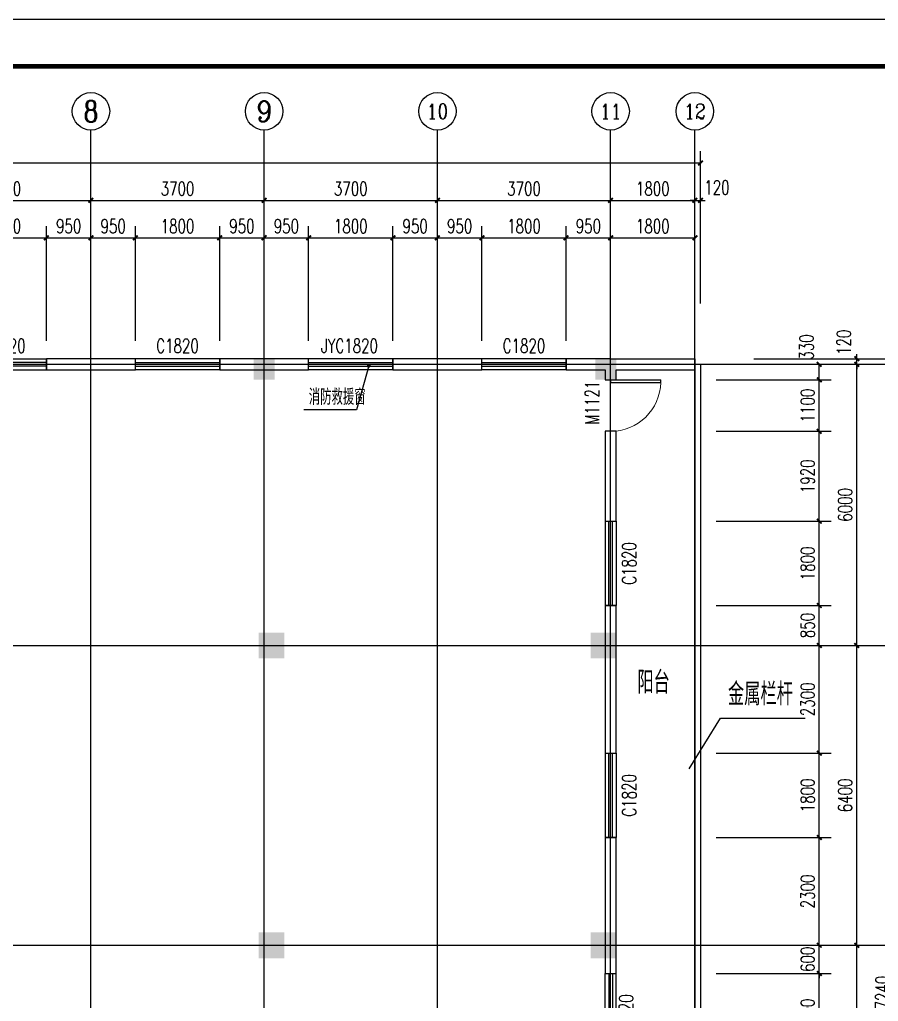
# Model space of a CAD drawing. Extents: x -522490 to 417652, y 450811 to 1108047.
# Drawn here: x 374921 to 393263, y 798292 to 819246 of the extents above; entities that cross this region are included whole.
import ezdxf
from ezdxf.enums import TextEntityAlignment as Align

# ---------------------------------------------------------------- set-up
doc = ezdxf.new("R2010")
doc.units = 0
doc.header["$LTSCALE"] = 1000
doc.header["$MEASUREMENT"] = 0
for name, color, linetype in [('AXIS', 3, 'Continuous'), ('AXIS_TEXT', 7, 'Continuous'), ('COLU_HATCH', 2, 'Continuous'), ('DIM_LEAD', 3, 'Continuous'), ('DOTE', 1, 'Continuous'), ('PUB_TEXT', 7, 'Continuous'), ('PUB_TITLE', 4, 'Continuous'), ('WALL', 9, 'Continuous'), ('WINDOW', 4, 'Continuous'), ('WINDOW_TEXT', 7, 'Continuous')]:
    doc.layers.add(name, color=color, linetype=linetype)
doc.styles.add('_TCH_AXIS', font='COMPLEX', dxfattribs={"bigfont": 'GBCBIG'})
doc.styles.add('_TCH_DIM', font='SIMPLEX', dxfattribs={"bigfont": 'GBCBIG'})
doc.styles.add('_TCH_DIM_T3', font='SIMPLEX', dxfattribs={"width": 0.705882, "bigfont": 'GBCBIG'})
doc.styles.add('_TCH_WINDOW', font='SIMPLEX', dxfattribs={"bigfont": 'GBCBIG'})
doc.styles.add('COMPLEX', font='COMPLEX')
doc.styles.get("Standard").update_dxf_attribs({"font": 'gbenor.shx', "bigfont": 'gbcbig.shx'})
doc.dimstyles.new('_TCH_ARCH&&100', dxfattribs={"dimtxt": 297.5, "dimasz": 100, "dimexe": 250, "dimexo": 300, "dimgap": 100, "dimtad": 1, "dimdec": 0, "dimzin": 0, "dimdsep": 46, "dimtxsty": '_TCH_DIM_T3', "dimblk": 'ARCHTICK', "dimcen": 0.09, "dimclrt": 7, "dimazin": 2, "dimtfac": 1, "dimtdec": 0, "dimtix": 1, "dimtmove": 2, "dimatfit": 3, "dimfxl": 0, "dimtolj": 1, "dimtzin": 0, "dimarcsym": 0})

# ---------------------------------------------------------------- blocks, each defined once
blk = doc.blocks.new('zhu11')
at = {"layer": 'COLU_HATCH'}
for points in [[(258046, 815708), (258046, 816158), (257596, 816158), (257596, 815708)], [(265341, 815708), (265341, 816158), (264891, 816158), (264891, 815708)], [(258251, 809763), (258251, 810313), (257701, 810313), (257701, 809763)], [(265341, 809763), (265341, 810313), (264791, 810313), (264791, 809763)], [(258251, 803363), (258251, 803913), (257701, 803913), (257701, 803363)], [(265341, 803363), (265341, 803913), (264791, 803913), (264791, 803363)]]:
    blk.add_hatch(color=256, dxfattribs=at).paths.add_polyline_path(points)
blk = doc.blocks.new('_ArchTick')
at = {"color": 0, "linetype": 'ByBlock', "const_width": 0.4}
blk.add_lwpolyline([(-0.5, -0.5), (0.5, 0.5)], dxfattribs=at)
blk = doc.blocks.new('*D387')
at = {"layer": 'AXIS', "color": 0, "lineweight": -2}
for p, q in [((389801, 798889), (392251, 798889)), ((392001, 797089), (392001, 798889)), ((389801, 797089), (392251, 797089))]:
    blk.add_line(p, q, dxfattribs=at)
at = {"layer": 'Defpoints', "color": 0}
for p in [(389501, 798889), (392001, 798889), (389501, 797089)]:
    blk.add_point(p, dxfattribs=at)
at = {"layer": 'AXIS', "color": 0, "lineweight": -2, "xscale": 100, "yscale": 100, "zscale": 100}
for p, rotation in [((392001, 798889), 90), ((392001, 797089), 270)]:
    blk.add_blockref('_ArchTick', p, dxfattribs=dict(at, rotation=rotation))
at = {"layer": 'AXIS', "color": 7, "insert": (391752, 797989), "char_height": 297.5, "attachment_point": 5, "rotation": 90, "style": '_TCH_DIM_T3'}
blk.add_mtext('\\A1;1800', dxfattribs=at)
blk = doc.blocks.new('*D388')
at = {"layer": 'AXIS', "color": 0, "lineweight": -2}
for p, q in [((389801, 799489), (392251, 799489)), ((392001, 799489), (392001, 799589)), ((392001, 798889), (392001, 799489)), ((389801, 798889), (392251, 798889)), ((392001, 798889), (392001, 798789))]:
    blk.add_line(p, q, dxfattribs=at)
at = {"layer": 'Defpoints', "color": 0}
for p in [(389501, 799489), (392001, 799489), (389501, 798889)]:
    blk.add_point(p, dxfattribs=at)
at = {"layer": 'AXIS', "color": 0, "lineweight": -2, "xscale": 100, "yscale": 100, "zscale": 100}
for p, rotation in [((392001, 799489), 270), ((392001, 798889), 90)]:
    blk.add_blockref('_ArchTick', p, dxfattribs=dict(at, rotation=rotation))
at = {"layer": 'AXIS', "color": 7, "insert": (391752, 799189), "char_height": 297.5, "attachment_point": 5, "rotation": 90, "style": '_TCH_DIM_T3'}
blk.add_mtext('\\A1;600', dxfattribs=at)
blk = doc.blocks.new('*D389')
at = {"layer": 'AXIS', "color": 0, "lineweight": -2}
for p, q in [((389801, 801789), (392251, 801789)), ((392001, 799489), (392001, 801789)), ((389801, 799489), (392251, 799489))]:
    blk.add_line(p, q, dxfattribs=at)
at = {"layer": 'Defpoints', "color": 0}
for p in [(389501, 801789), (392001, 801789), (389501, 799489)]:
    blk.add_point(p, dxfattribs=at)
at = {"layer": 'AXIS', "color": 0, "lineweight": -2, "xscale": 100, "yscale": 100, "zscale": 100}
for p, rotation in [((392001, 801789), 90), ((392001, 799489), 270)]:
    blk.add_blockref('_ArchTick', p, dxfattribs=dict(at, rotation=rotation))
at = {"layer": 'AXIS', "color": 7, "insert": (391752, 800639), "char_height": 297.5, "attachment_point": 5, "rotation": 90, "style": '_TCH_DIM_T3'}
blk.add_mtext('\\A1;2300', dxfattribs=at)
blk = doc.blocks.new('*D390')
at = {"layer": 'AXIS', "color": 0, "lineweight": -2}
for p, q in [((389801, 803589), (392251, 803589)), ((392001, 801789), (392001, 803589)), ((389801, 801789), (392251, 801789))]:
    blk.add_line(p, q, dxfattribs=at)
at = {"layer": 'Defpoints', "color": 0}
for p in [(389501, 803589), (392001, 803589), (389501, 801789)]:
    blk.add_point(p, dxfattribs=at)
at = {"layer": 'AXIS', "color": 0, "lineweight": -2, "xscale": 100, "yscale": 100, "zscale": 100}
for p, rotation in [((392001, 803589), 90), ((392001, 801789), 270)]:
    blk.add_blockref('_ArchTick', p, dxfattribs=dict(at, rotation=rotation))
at = {"layer": 'AXIS', "color": 7, "insert": (391752, 802689), "char_height": 297.5, "attachment_point": 5, "rotation": 90, "style": '_TCH_DIM_T3'}
blk.add_mtext('\\A1;1800', dxfattribs=at)
blk = doc.blocks.new('*D391')
at = {"layer": 'AXIS', "color": 0, "lineweight": -2}
for p, q in [((389801, 805889), (392251, 805889)), ((392001, 803589), (392001, 805889)), ((389801, 803589), (392251, 803589))]:
    blk.add_line(p, q, dxfattribs=at)
at = {"layer": 'Defpoints', "color": 0}
for p in [(389501, 805889), (392001, 805889), (389501, 803589)]:
    blk.add_point(p, dxfattribs=at)
at = {"layer": 'AXIS', "color": 0, "lineweight": -2, "xscale": 100, "yscale": 100, "zscale": 100}
for p, rotation in [((392001, 805889), 90), ((392001, 803589), 270)]:
    blk.add_blockref('_ArchTick', p, dxfattribs=dict(at, rotation=rotation))
at = {"layer": 'AXIS', "color": 7, "insert": (391752, 804739), "char_height": 297.5, "attachment_point": 5, "rotation": 90, "style": '_TCH_DIM_T3'}
blk.add_mtext('\\A1;2300', dxfattribs=at)
blk = doc.blocks.new('*D392')
at = {"layer": 'AXIS', "color": 0, "lineweight": -2}
for p, q in [((389801, 806739), (392251, 806739)), ((392001, 805889), (392001, 806739)), ((389801, 805889), (392251, 805889))]:
    blk.add_line(p, q, dxfattribs=at)
at = {"layer": 'Defpoints', "color": 0}
for p in [(389501, 806739), (392001, 806739), (389501, 805889)]:
    blk.add_point(p, dxfattribs=at)
at = {"layer": 'AXIS', "color": 0, "lineweight": -2, "xscale": 100, "yscale": 100, "zscale": 100}
for p, rotation in [((392001, 806739), 90), ((392001, 805889), 270)]:
    blk.add_blockref('_ArchTick', p, dxfattribs=dict(at, rotation=rotation))
at = {"layer": 'AXIS', "color": 7, "insert": (391752, 806314), "char_height": 297.5, "attachment_point": 5, "rotation": 90, "style": '_TCH_DIM_T3'}
blk.add_mtext('\\A1;850', dxfattribs=at)
blk = doc.blocks.new('*D393')
at = {"layer": 'AXIS', "color": 0, "lineweight": -2}
for p, q in [((389801, 808539), (392251, 808539)), ((392001, 806739), (392001, 808539)), ((389801, 806739), (392251, 806739))]:
    blk.add_line(p, q, dxfattribs=at)
at = {"layer": 'Defpoints', "color": 0}
for p in [(389501, 808539), (392001, 808539), (389501, 806739)]:
    blk.add_point(p, dxfattribs=at)
at = {"layer": 'AXIS', "color": 0, "lineweight": -2, "xscale": 100, "yscale": 100, "zscale": 100}
for p, rotation in [((392001, 808539), 90), ((392001, 806739), 270)]:
    blk.add_blockref('_ArchTick', p, dxfattribs=dict(at, rotation=rotation))
at = {"layer": 'AXIS', "color": 7, "insert": (391752, 807639), "char_height": 297.5, "attachment_point": 5, "rotation": 90, "style": '_TCH_DIM_T3'}
blk.add_mtext('\\A1;1800', dxfattribs=at)
blk = doc.blocks.new('*D394')
at = {"layer": 'AXIS', "color": 0, "lineweight": -2}
for p, q in [((389801, 810459), (392251, 810459)), ((392001, 808539), (392001, 810459)), ((389801, 808539), (392251, 808539))]:
    blk.add_line(p, q, dxfattribs=at)
at = {"layer": 'Defpoints', "color": 0}
for p in [(389501, 810459), (392001, 810459), (389501, 808539)]:
    blk.add_point(p, dxfattribs=at)
at = {"layer": 'AXIS', "color": 0, "lineweight": -2, "xscale": 100, "yscale": 100, "zscale": 100}
for p, rotation in [((392001, 810459), 90), ((392001, 808539), 270)]:
    blk.add_blockref('_ArchTick', p, dxfattribs=dict(at, rotation=rotation))
at = {"layer": 'AXIS', "color": 7, "insert": (391752, 809499), "char_height": 297.5, "attachment_point": 5, "rotation": 90, "style": '_TCH_DIM_T3'}
blk.add_mtext('\\A1;1920', dxfattribs=at)
blk = doc.blocks.new('*D395')
at = {"layer": 'AXIS', "color": 0, "lineweight": -2}
for p, q in [((389801, 811559), (392251, 811559)), ((392001, 810459), (392001, 811559)), ((389801, 810459), (392251, 810459))]:
    blk.add_line(p, q, dxfattribs=at)
at = {"layer": 'Defpoints', "color": 0}
for p in [(389501, 811559), (392001, 811559), (389501, 810459)]:
    blk.add_point(p, dxfattribs=at)
at = {"layer": 'AXIS', "color": 0, "lineweight": -2, "xscale": 100, "yscale": 100, "zscale": 100}
for p, rotation in [((392001, 811559), 90), ((392001, 810459), 270)]:
    blk.add_blockref('_ArchTick', p, dxfattribs=dict(at, rotation=rotation))
at = {"layer": 'AXIS', "color": 7, "insert": (391752, 811009), "char_height": 297.5, "attachment_point": 5, "rotation": 90, "style": '_TCH_DIM_T3'}
blk.add_mtext('\\A1;1100', dxfattribs=at)
blk = doc.blocks.new('*D396')
at = {"layer": 'AXIS', "color": 0, "lineweight": -2}
for p, q in [((389801, 811889), (392251, 811889)), ((392001, 811559), (392001, 811889)), ((389801, 811559), (392251, 811559))]:
    blk.add_line(p, q, dxfattribs=at)
at = {"layer": 'Defpoints', "color": 0}
for p in [(389501, 811889), (392001, 811889), (389501, 811559)]:
    blk.add_point(p, dxfattribs=at)
at = {"layer": 'AXIS', "color": 0, "lineweight": -2, "xscale": 100, "yscale": 100, "zscale": 100}
for p, rotation in [((392001, 811889), 90), ((392001, 811559), 270)]:
    blk.add_blockref('_ArchTick', p, dxfattribs=dict(at, rotation=rotation))
at = {"layer": 'AXIS', "color": 7, "insert": (391726, 812259), "char_height": 297.5, "attachment_point": 5, "rotation": 90, "style": '_TCH_DIM_T3'}
blk.add_mtext('\\A1;330', dxfattribs=at)
blk = doc.blocks.new('*D400')
at = {"layer": 'AXIS', "color": 0, "lineweight": -2}
for p, q in [((390601, 799489), (393051, 799489)), ((392801, 792889), (392801, 799489)), ((390601, 792889), (393051, 792889))]:
    blk.add_line(p, q, dxfattribs=at)
at = {"layer": 'Defpoints', "color": 0}
for p in [(390301, 799489), (392801, 799489), (390301, 792889)]:
    blk.add_point(p, dxfattribs=at)
at = {"layer": 'AXIS', "color": 0, "lineweight": -2, "xscale": 100, "yscale": 100, "zscale": 100}
for p, rotation in [((392801, 799489), 90), ((392801, 792889), 270)]:
    blk.add_blockref('_ArchTick', p, dxfattribs=dict(at, rotation=rotation))
at = {"layer": 'AXIS', "color": 7, "insert": (392552, 796189), "char_height": 297.5, "attachment_point": 5, "rotation": 90, "style": '_TCH_DIM_T3'}
blk.add_mtext('\\A1;6600', dxfattribs=at)
blk = doc.blocks.new('*D401')
at = {"layer": 'AXIS', "color": 0, "lineweight": -2}
for p, q in [((390601, 805889), (393051, 805889)), ((392801, 799489), (392801, 805889)), ((390601, 799489), (393051, 799489))]:
    blk.add_line(p, q, dxfattribs=at)
at = {"layer": 'Defpoints', "color": 0}
for p in [(390301, 805889), (392801, 805889), (390301, 799489)]:
    blk.add_point(p, dxfattribs=at)
at = {"layer": 'AXIS', "color": 0, "lineweight": -2, "xscale": 100, "yscale": 100, "zscale": 100}
for p, rotation in [((392801, 805889), 90), ((392801, 799489), 270)]:
    blk.add_blockref('_ArchTick', p, dxfattribs=dict(at, rotation=rotation))
at = {"layer": 'AXIS', "color": 7, "insert": (392552, 802689), "char_height": 297.5, "attachment_point": 5, "rotation": 90, "style": '_TCH_DIM_T3'}
blk.add_mtext('\\A1;6400', dxfattribs=at)
blk = doc.blocks.new('*D402')
at = {"layer": 'AXIS', "color": 0, "lineweight": -2}
for p, q in [((390601, 811889), (393051, 811889)), ((392801, 805889), (392801, 811889)), ((390601, 805889), (393051, 805889))]:
    blk.add_line(p, q, dxfattribs=at)
at = {"layer": 'Defpoints', "color": 0}
for p in [(390301, 811889), (392801, 811889), (390301, 805889)]:
    blk.add_point(p, dxfattribs=at)
at = {"layer": 'AXIS', "color": 0, "lineweight": -2, "xscale": 100, "yscale": 100, "zscale": 100}
for p, rotation in [((392801, 811889), 90), ((392801, 805889), 270)]:
    blk.add_blockref('_ArchTick', p, dxfattribs=dict(at, rotation=rotation))
at = {"layer": 'AXIS', "color": 7, "insert": (392552, 808889), "char_height": 297.5, "attachment_point": 5, "rotation": 90, "style": '_TCH_DIM_T3'}
blk.add_mtext('\\A1;6000', dxfattribs=at)
blk = doc.blocks.new('*D403')
at = {"layer": 'AXIS', "color": 0, "lineweight": -2}
for p, q in [((390601, 812009), (393051, 812009)), ((392801, 812009), (392801, 812109)), ((392801, 811889), (392801, 812009)), ((390601, 811889), (393051, 811889)), ((392801, 811889), (392801, 811789))]:
    blk.add_line(p, q, dxfattribs=at)
at = {"layer": 'Defpoints', "color": 0}
for p in [(390301, 812009), (392801, 812009), (390301, 811889)]:
    blk.add_point(p, dxfattribs=at)
at = {"layer": 'AXIS', "color": 0, "lineweight": -2, "xscale": 100, "yscale": 100, "zscale": 100}
for p, rotation in [((392801, 812009), 270), ((392801, 811889), 90)]:
    blk.add_blockref('_ArchTick', p, dxfattribs=dict(at, rotation=rotation))
at = {"layer": 'AXIS', "color": 7, "insert": (392526, 812359), "char_height": 297.5, "attachment_point": 5, "rotation": 90, "style": '_TCH_DIM_T3'}
blk.add_mtext('\\A1;120', dxfattribs=at)
blk = doc.blocks.new('*D404')
at = {"layer": 'AXIS', "color": 0, "lineweight": -2}
for p, q in [((390601, 812009), (393851, 812009)), ((393601, 784769), (393601, 812009)), ((390601, 784769), (393851, 784769))]:
    blk.add_line(p, q, dxfattribs=at)
at = {"layer": 'Defpoints', "color": 0}
for p in [(390301, 812009), (393601, 812009), (390301, 784769)]:
    blk.add_point(p, dxfattribs=at)
at = {"layer": 'AXIS', "color": 0, "lineweight": -2, "xscale": 100, "yscale": 100, "zscale": 100}
for p, rotation in [((393601, 812009), 90), ((393601, 784769), 270)]:
    blk.add_blockref('_ArchTick', p, dxfattribs=dict(at, rotation=rotation))
at = {"layer": 'AXIS', "color": 7, "insert": (393352, 798389), "char_height": 297.5, "attachment_point": 5, "rotation": 90, "style": '_TCH_DIM_T3'}
blk.add_mtext('\\A1;27240', dxfattribs=at)
blk = doc.blocks.new('*D447')
at = {"layer": 'AXIS', "color": 0, "lineweight": -2}
for p, q in [((373694, 812389), (373694, 814839)), ((375494, 812389), (375494, 814839)), ((373694, 814589), (375494, 814589))]:
    blk.add_line(p, q, dxfattribs=at)
at = {"layer": 'Defpoints', "color": 0}
for p in [(375494, 814589), (373694, 812089), (375494, 812089)]:
    blk.add_point(p, dxfattribs=at)
at = {"layer": 'AXIS', "color": 0, "lineweight": -2, "xscale": 100, "yscale": 100, "zscale": 100, "rotation": 180}
blk.add_blockref('_ArchTick', (373694, 814589), dxfattribs=at)
at = {"layer": 'AXIS', "color": 0, "lineweight": -2, "xscale": 100, "yscale": 100, "zscale": 100}
blk.add_blockref('_ArchTick', (375494, 814589), dxfattribs=at)
at = {"layer": 'AXIS', "color": 7, "insert": (374594, 814838), "char_height": 297.5, "attachment_point": 5, "style": '_TCH_DIM_T3'}
blk.add_mtext('\\A1;1800', dxfattribs=at)
blk = doc.blocks.new('*D448')
at = {"layer": 'AXIS', "color": 0, "lineweight": -2}
for p, q in [((375494, 812389), (375494, 814839)), ((376444, 812389), (376444, 814839)), ((375494, 814589), (376444, 814589))]:
    blk.add_line(p, q, dxfattribs=at)
at = {"layer": 'Defpoints', "color": 0}
for p in [(376444, 814589), (375494, 812089), (376444, 812089)]:
    blk.add_point(p, dxfattribs=at)
at = {"layer": 'AXIS', "color": 0, "lineweight": -2, "xscale": 100, "yscale": 100, "zscale": 100, "rotation": 180}
blk.add_blockref('_ArchTick', (375494, 814589), dxfattribs=at)
at = {"layer": 'AXIS', "color": 0, "lineweight": -2, "xscale": 100, "yscale": 100, "zscale": 100}
blk.add_blockref('_ArchTick', (376444, 814589), dxfattribs=at)
at = {"layer": 'AXIS', "color": 7, "insert": (375969, 814838), "char_height": 297.5, "attachment_point": 5, "style": '_TCH_DIM_T3'}
blk.add_mtext('\\A1;950', dxfattribs=at)
blk = doc.blocks.new('*D449')
at = {"layer": 'AXIS', "color": 0, "lineweight": -2}
for p, q in [((376444, 812389), (376444, 814839)), ((377394, 812389), (377394, 814839)), ((376444, 814589), (377394, 814589))]:
    blk.add_line(p, q, dxfattribs=at)
at = {"layer": 'Defpoints', "color": 0}
for p in [(377394, 814589), (376444, 812089), (377394, 812089)]:
    blk.add_point(p, dxfattribs=at)
at = {"layer": 'AXIS', "color": 0, "lineweight": -2, "xscale": 100, "yscale": 100, "zscale": 100, "rotation": 180}
blk.add_blockref('_ArchTick', (376444, 814589), dxfattribs=at)
at = {"layer": 'AXIS', "color": 0, "lineweight": -2, "xscale": 100, "yscale": 100, "zscale": 100}
blk.add_blockref('_ArchTick', (377394, 814589), dxfattribs=at)
at = {"layer": 'AXIS', "color": 7, "insert": (376919, 814838), "char_height": 297.5, "attachment_point": 5, "style": '_TCH_DIM_T3'}
blk.add_mtext('\\A1;950', dxfattribs=at)
blk = doc.blocks.new('*D450')
at = {"layer": 'AXIS', "color": 0, "lineweight": -2}
for p, q in [((377394, 812389), (377394, 814839)), ((379194, 812389), (379194, 814839)), ((377394, 814589), (379194, 814589))]:
    blk.add_line(p, q, dxfattribs=at)
at = {"layer": 'Defpoints', "color": 0}
for p in [(379194, 814589), (377394, 812089), (379194, 812089)]:
    blk.add_point(p, dxfattribs=at)
at = {"layer": 'AXIS', "color": 0, "lineweight": -2, "xscale": 100, "yscale": 100, "zscale": 100, "rotation": 180}
blk.add_blockref('_ArchTick', (377394, 814589), dxfattribs=at)
at = {"layer": 'AXIS', "color": 0, "lineweight": -2, "xscale": 100, "yscale": 100, "zscale": 100}
blk.add_blockref('_ArchTick', (379194, 814589), dxfattribs=at)
at = {"layer": 'AXIS', "color": 7, "insert": (378294, 814838), "char_height": 297.5, "attachment_point": 5, "style": '_TCH_DIM_T3'}
blk.add_mtext('\\A1;1800', dxfattribs=at)
blk = doc.blocks.new('*D451')
at = {"layer": 'AXIS', "color": 0, "lineweight": -2}
for p, q in [((379194, 812389), (379194, 814839)), ((380144, 812389), (380144, 814839)), ((379194, 814589), (380144, 814589))]:
    blk.add_line(p, q, dxfattribs=at)
at = {"layer": 'Defpoints', "color": 0}
for p in [(380144, 814589), (379194, 812089), (380144, 812089)]:
    blk.add_point(p, dxfattribs=at)
at = {"layer": 'AXIS', "color": 0, "lineweight": -2, "xscale": 100, "yscale": 100, "zscale": 100, "rotation": 180}
blk.add_blockref('_ArchTick', (379194, 814589), dxfattribs=at)
at = {"layer": 'AXIS', "color": 0, "lineweight": -2, "xscale": 100, "yscale": 100, "zscale": 100}
blk.add_blockref('_ArchTick', (380144, 814589), dxfattribs=at)
at = {"layer": 'AXIS', "color": 7, "insert": (379669, 814838), "char_height": 297.5, "attachment_point": 5, "style": '_TCH_DIM_T3'}
blk.add_mtext('\\A1;950', dxfattribs=at)
blk = doc.blocks.new('*D452')
at = {"layer": 'AXIS', "color": 0, "lineweight": -2}
for p, q in [((380144, 812389), (380144, 814839)), ((381094, 812389), (381094, 814839)), ((380144, 814589), (381094, 814589))]:
    blk.add_line(p, q, dxfattribs=at)
at = {"layer": 'Defpoints', "color": 0}
for p in [(381094, 814589), (380144, 812089), (381094, 812089)]:
    blk.add_point(p, dxfattribs=at)
at = {"layer": 'AXIS', "color": 0, "lineweight": -2, "xscale": 100, "yscale": 100, "zscale": 100, "rotation": 180}
blk.add_blockref('_ArchTick', (380144, 814589), dxfattribs=at)
at = {"layer": 'AXIS', "color": 0, "lineweight": -2, "xscale": 100, "yscale": 100, "zscale": 100}
blk.add_blockref('_ArchTick', (381094, 814589), dxfattribs=at)
at = {"layer": 'AXIS', "color": 7, "insert": (380619, 814838), "char_height": 297.5, "attachment_point": 5, "style": '_TCH_DIM_T3'}
blk.add_mtext('\\A1;950', dxfattribs=at)
blk = doc.blocks.new('*D453')
at = {"layer": 'AXIS', "color": 0, "lineweight": -2}
for p, q in [((381094, 812389), (381094, 814839)), ((382894, 812389), (382894, 814839)), ((381094, 814589), (382894, 814589))]:
    blk.add_line(p, q, dxfattribs=at)
at = {"layer": 'Defpoints', "color": 0}
for p in [(382894, 814589), (381094, 812089), (382894, 812089)]:
    blk.add_point(p, dxfattribs=at)
at = {"layer": 'AXIS', "color": 0, "lineweight": -2, "xscale": 100, "yscale": 100, "zscale": 100, "rotation": 180}
blk.add_blockref('_ArchTick', (381094, 814589), dxfattribs=at)
at = {"layer": 'AXIS', "color": 0, "lineweight": -2, "xscale": 100, "yscale": 100, "zscale": 100}
blk.add_blockref('_ArchTick', (382894, 814589), dxfattribs=at)
at = {"layer": 'AXIS', "color": 7, "insert": (381994, 814838), "char_height": 297.5, "attachment_point": 5, "style": '_TCH_DIM_T3'}
blk.add_mtext('\\A1;1800', dxfattribs=at)
blk = doc.blocks.new('*D454')
at = {"layer": 'AXIS', "color": 0, "lineweight": -2}
for p, q in [((382894, 812389), (382894, 814839)), ((383844, 812389), (383844, 814839)), ((382894, 814589), (383844, 814589))]:
    blk.add_line(p, q, dxfattribs=at)
at = {"layer": 'Defpoints', "color": 0}
for p in [(383844, 814589), (382894, 812089), (383844, 812089)]:
    blk.add_point(p, dxfattribs=at)
at = {"layer": 'AXIS', "color": 0, "lineweight": -2, "xscale": 100, "yscale": 100, "zscale": 100, "rotation": 180}
blk.add_blockref('_ArchTick', (382894, 814589), dxfattribs=at)
at = {"layer": 'AXIS', "color": 0, "lineweight": -2, "xscale": 100, "yscale": 100, "zscale": 100}
blk.add_blockref('_ArchTick', (383844, 814589), dxfattribs=at)
at = {"layer": 'AXIS', "color": 7, "insert": (383369, 814838), "char_height": 297.5, "attachment_point": 5, "style": '_TCH_DIM_T3'}
blk.add_mtext('\\A1;950', dxfattribs=at)
blk = doc.blocks.new('*D455')
at = {"layer": 'AXIS', "color": 0, "lineweight": -2}
for p, q in [((383844, 812389), (383844, 814839)), ((384794, 812389), (384794, 814839)), ((383844, 814589), (384794, 814589))]:
    blk.add_line(p, q, dxfattribs=at)
at = {"layer": 'Defpoints', "color": 0}
for p in [(384794, 814589), (383844, 812089), (384794, 812089)]:
    blk.add_point(p, dxfattribs=at)
at = {"layer": 'AXIS', "color": 0, "lineweight": -2, "xscale": 100, "yscale": 100, "zscale": 100, "rotation": 180}
blk.add_blockref('_ArchTick', (383844, 814589), dxfattribs=at)
at = {"layer": 'AXIS', "color": 0, "lineweight": -2, "xscale": 100, "yscale": 100, "zscale": 100}
blk.add_blockref('_ArchTick', (384794, 814589), dxfattribs=at)
at = {"layer": 'AXIS', "color": 7, "insert": (384319, 814838), "char_height": 297.5, "attachment_point": 5, "style": '_TCH_DIM_T3'}
blk.add_mtext('\\A1;950', dxfattribs=at)
blk = doc.blocks.new('*D456')
at = {"layer": 'AXIS', "color": 0, "lineweight": -2}
for p, q in [((384794, 812389), (384794, 814839)), ((386594, 812389), (386594, 814839)), ((384794, 814589), (386594, 814589))]:
    blk.add_line(p, q, dxfattribs=at)
at = {"layer": 'Defpoints', "color": 0}
for p in [(386594, 814589), (384794, 812089), (386594, 812089)]:
    blk.add_point(p, dxfattribs=at)
at = {"layer": 'AXIS', "color": 0, "lineweight": -2, "xscale": 100, "yscale": 100, "zscale": 100, "rotation": 180}
blk.add_blockref('_ArchTick', (384794, 814589), dxfattribs=at)
at = {"layer": 'AXIS', "color": 0, "lineweight": -2, "xscale": 100, "yscale": 100, "zscale": 100}
blk.add_blockref('_ArchTick', (386594, 814589), dxfattribs=at)
at = {"layer": 'AXIS', "color": 7, "insert": (385694, 814838), "char_height": 297.5, "attachment_point": 5, "style": '_TCH_DIM_T3'}
blk.add_mtext('\\A1;1800', dxfattribs=at)
blk = doc.blocks.new('*D457')
at = {"layer": 'AXIS', "color": 0, "lineweight": -2}
for p, q in [((386594, 812389), (386594, 814839)), ((387544, 812389), (387544, 814839)), ((386594, 814589), (387544, 814589))]:
    blk.add_line(p, q, dxfattribs=at)
at = {"layer": 'Defpoints', "color": 0}
for p in [(387544, 814589), (386594, 812089), (387544, 812089)]:
    blk.add_point(p, dxfattribs=at)
at = {"layer": 'AXIS', "color": 0, "lineweight": -2, "xscale": 100, "yscale": 100, "zscale": 100, "rotation": 180}
blk.add_blockref('_ArchTick', (386594, 814589), dxfattribs=at)
at = {"layer": 'AXIS', "color": 0, "lineweight": -2, "xscale": 100, "yscale": 100, "zscale": 100}
blk.add_blockref('_ArchTick', (387544, 814589), dxfattribs=at)
at = {"layer": 'AXIS', "color": 7, "insert": (387069, 814838), "char_height": 297.5, "attachment_point": 5, "style": '_TCH_DIM_T3'}
blk.add_mtext('\\A1;950', dxfattribs=at)
blk = doc.blocks.new('*D458')
at = {"layer": 'AXIS', "color": 0, "lineweight": -2}
for p, q in [((387544, 812389), (387544, 814839)), ((389344, 812389), (389344, 814839)), ((387544, 814589), (389344, 814589))]:
    blk.add_line(p, q, dxfattribs=at)
at = {"layer": 'Defpoints', "color": 0}
for p in [(389344, 814589), (387544, 812089), (389344, 812089)]:
    blk.add_point(p, dxfattribs=at)
at = {"layer": 'AXIS', "color": 0, "lineweight": -2, "xscale": 100, "yscale": 100, "zscale": 100, "rotation": 180}
blk.add_blockref('_ArchTick', (387544, 814589), dxfattribs=at)
at = {"layer": 'AXIS', "color": 0, "lineweight": -2, "xscale": 100, "yscale": 100, "zscale": 100}
blk.add_blockref('_ArchTick', (389344, 814589), dxfattribs=at)
at = {"layer": 'AXIS', "color": 7, "insert": (388444, 814838), "char_height": 297.5, "attachment_point": 5, "style": '_TCH_DIM_T3'}
blk.add_mtext('\\A1;1800', dxfattribs=at)
blk = doc.blocks.new('*D466')
at = {"layer": 'AXIS', "color": 0, "lineweight": -2}
for p, q in [((372744, 813189), (372744, 815639)), ((376444, 813189), (376444, 815639)), ((372744, 815389), (376444, 815389))]:
    blk.add_line(p, q, dxfattribs=at)
at = {"layer": 'Defpoints', "color": 0}
for p in [(376444, 815389), (372744, 812889), (376444, 812889)]:
    blk.add_point(p, dxfattribs=at)
at = {"layer": 'AXIS', "color": 0, "lineweight": -2, "xscale": 100, "yscale": 100, "zscale": 100, "rotation": 180}
blk.add_blockref('_ArchTick', (372744, 815389), dxfattribs=at)
at = {"layer": 'AXIS', "color": 0, "lineweight": -2, "xscale": 100, "yscale": 100, "zscale": 100}
blk.add_blockref('_ArchTick', (376444, 815389), dxfattribs=at)
at = {"layer": 'AXIS', "color": 7, "insert": (374594, 815638), "char_height": 297.5, "attachment_point": 5, "style": '_TCH_DIM_T3'}
blk.add_mtext('\\A1;3700', dxfattribs=at)
blk = doc.blocks.new('*D467')
at = {"layer": 'AXIS', "color": 0, "lineweight": -2}
for p, q in [((376444, 813189), (376444, 815639)), ((380144, 813189), (380144, 815639)), ((376444, 815389), (380144, 815389))]:
    blk.add_line(p, q, dxfattribs=at)
at = {"layer": 'Defpoints', "color": 0}
for p in [(380144, 815389), (376444, 812889), (380144, 812889)]:
    blk.add_point(p, dxfattribs=at)
at = {"layer": 'AXIS', "color": 0, "lineweight": -2, "xscale": 100, "yscale": 100, "zscale": 100, "rotation": 180}
blk.add_blockref('_ArchTick', (376444, 815389), dxfattribs=at)
at = {"layer": 'AXIS', "color": 0, "lineweight": -2, "xscale": 100, "yscale": 100, "zscale": 100}
blk.add_blockref('_ArchTick', (380144, 815389), dxfattribs=at)
at = {"layer": 'AXIS', "color": 7, "insert": (378294, 815638), "char_height": 297.5, "attachment_point": 5, "style": '_TCH_DIM_T3'}
blk.add_mtext('\\A1;3700', dxfattribs=at)
blk = doc.blocks.new('*D468')
at = {"layer": 'AXIS', "color": 0, "lineweight": -2}
for p, q in [((380144, 813189), (380144, 815639)), ((383844, 813189), (383844, 815639)), ((380144, 815389), (383844, 815389))]:
    blk.add_line(p, q, dxfattribs=at)
at = {"layer": 'Defpoints', "color": 0}
for p in [(383844, 815389), (380144, 812889), (383844, 812889)]:
    blk.add_point(p, dxfattribs=at)
at = {"layer": 'AXIS', "color": 0, "lineweight": -2, "xscale": 100, "yscale": 100, "zscale": 100, "rotation": 180}
blk.add_blockref('_ArchTick', (380144, 815389), dxfattribs=at)
at = {"layer": 'AXIS', "color": 0, "lineweight": -2, "xscale": 100, "yscale": 100, "zscale": 100}
blk.add_blockref('_ArchTick', (383844, 815389), dxfattribs=at)
at = {"layer": 'AXIS', "color": 7, "insert": (381994, 815638), "char_height": 297.5, "attachment_point": 5, "style": '_TCH_DIM_T3'}
blk.add_mtext('\\A1;3700', dxfattribs=at)
blk = doc.blocks.new('*D469')
at = {"layer": 'AXIS', "color": 0, "lineweight": -2}
for p, q in [((383844, 813189), (383844, 815639)), ((387544, 813189), (387544, 815639)), ((383844, 815389), (387544, 815389))]:
    blk.add_line(p, q, dxfattribs=at)
at = {"layer": 'Defpoints', "color": 0}
for p in [(387544, 815389), (383844, 812889), (387544, 812889)]:
    blk.add_point(p, dxfattribs=at)
at = {"layer": 'AXIS', "color": 0, "lineweight": -2, "xscale": 100, "yscale": 100, "zscale": 100, "rotation": 180}
blk.add_blockref('_ArchTick', (383844, 815389), dxfattribs=at)
at = {"layer": 'AXIS', "color": 0, "lineweight": -2, "xscale": 100, "yscale": 100, "zscale": 100}
blk.add_blockref('_ArchTick', (387544, 815389), dxfattribs=at)
at = {"layer": 'AXIS', "color": 7, "insert": (385694, 815638), "char_height": 297.5, "attachment_point": 5, "style": '_TCH_DIM_T3'}
blk.add_mtext('\\A1;3700', dxfattribs=at)
blk = doc.blocks.new('*D470')
at = {"layer": 'AXIS', "color": 0, "lineweight": -2}
for p, q in [((387544, 813189), (387544, 815639)), ((389344, 813189), (389344, 815639)), ((387544, 815389), (389344, 815389))]:
    blk.add_line(p, q, dxfattribs=at)
at = {"layer": 'Defpoints', "color": 0}
for p in [(389344, 815389), (387544, 812889), (389344, 812889)]:
    blk.add_point(p, dxfattribs=at)
at = {"layer": 'AXIS', "color": 0, "lineweight": -2, "xscale": 100, "yscale": 100, "zscale": 100, "rotation": 180}
blk.add_blockref('_ArchTick', (387544, 815389), dxfattribs=at)
at = {"layer": 'AXIS', "color": 0, "lineweight": -2, "xscale": 100, "yscale": 100, "zscale": 100}
blk.add_blockref('_ArchTick', (389344, 815389), dxfattribs=at)
at = {"layer": 'AXIS', "color": 7, "insert": (388444, 815638), "char_height": 297.5, "attachment_point": 5, "style": '_TCH_DIM_T3'}
blk.add_mtext('\\A1;1800', dxfattribs=at)
blk = doc.blocks.new('*D471')
at = {"layer": 'AXIS', "color": 0, "lineweight": -2}
for p, q in [((389344, 813189), (389344, 815639)), ((389464, 813189), (389464, 815639)), ((389344, 815389), (389244, 815389)), ((389344, 815389), (389464, 815389)), ((389464, 815389), (389564, 815389))]:
    blk.add_line(p, q, dxfattribs=at)
at = {"layer": 'Defpoints', "color": 0}
for p in [(389464, 815389), (389344, 812889), (389464, 812889)]:
    blk.add_point(p, dxfattribs=at)
at = {"layer": 'AXIS', "color": 0, "lineweight": -2, "xscale": 100, "yscale": 100, "zscale": 100}
blk.add_blockref('_ArchTick', (389344, 815389), dxfattribs=at)
at = {"layer": 'AXIS', "color": 0, "lineweight": -2, "xscale": 100, "yscale": 100, "zscale": 100, "rotation": 180}
blk.add_blockref('_ArchTick', (389464, 815389), dxfattribs=at)
at = {"layer": 'AXIS', "color": 7, "insert": (389814, 815664), "char_height": 297.5, "attachment_point": 5, "style": '_TCH_DIM_T3'}
blk.add_mtext('\\A1;120', dxfattribs=at)
blk = doc.blocks.new('*D472')
at = {"layer": 'AXIS', "color": 0, "lineweight": -2}
for p, q in [((352224, 813189), (352224, 816439)), ((389464, 813189), (389464, 816439)), ((352224, 816189), (389464, 816189))]:
    blk.add_line(p, q, dxfattribs=at)
at = {"layer": 'Defpoints', "color": 0}
for p in [(389464, 816189), (352224, 812889), (389464, 812889)]:
    blk.add_point(p, dxfattribs=at)
at = {"layer": 'AXIS', "color": 0, "lineweight": -2, "xscale": 100, "yscale": 100, "zscale": 100, "rotation": 180}
blk.add_blockref('_ArchTick', (352224, 816189), dxfattribs=at)
at = {"layer": 'AXIS', "color": 0, "lineweight": -2, "xscale": 100, "yscale": 100, "zscale": 100}
blk.add_blockref('_ArchTick', (389464, 816189), dxfattribs=at)
at = {"layer": 'AXIS', "color": 7, "insert": (370844, 816438), "char_height": 297.5, "attachment_point": 5, "style": '_TCH_DIM_T3'}
blk.add_mtext('\\A1;37240', dxfattribs=at)
blk = doc.blocks.new('$TCHSYS$WIN2D')
for p, q in [((-0.5, 0.5), (0.5, 0.5)), ((-0.5, 0.5), (-0.5, -0.5)), ((0.5, 0.5), (0.5, -0.5)), ((0.5, 0.167), (-0.5, 0.167)), ((0.5, -0.167), (-0.5, -0.167)), ((-0.5, -0.5), (0.5, -0.5))]:
    blk.add_line(p, q)
blk = doc.blocks.new('$DorLib2D$00000001')
for p, q in [((0.45, 0.975), (0.5, 0.975)), ((0.45, 0), (0.45, 0.975)), ((0.5, 0), (0.5, 0.975)), ((0.5, 0), (0.45, 0))]:
    blk.add_line(p, q)
at = {"lineweight": 13}
blk.add_arc((0.475, 0), 0.975, 91.4693, 180, dxfattribs=at)
blk = doc.blocks.new('_AXISO')
blk.add_circle((0, 0), 0.5)
at = {"layer": 'AXIS_TEXT', "style": 'COMPLEX', "width": 1.041667}
blk.add_attdef('A', text='', height=0.56, dxfattribs=at).set_placement((-0.25, -0.28), (0.25, -0.28), align=Align.FIT)

msp = doc.modelspace()

# ---------------------------------------------------------------- linework, layer by layer
for p, q in [((389344.3, 811889.2), (389344.3, 788709.2)), ((389464.3, 811889.2), (389464.3, 788709.2))]:
    msp.add_line(p, q)
msp.add_lwpolyline([(389224.3, 803258.1), (389892.7, 804336.2), (391702.4, 804336.2)])
at = {"layer": 'AXIS'}
for p, q in [((376444.3, 812889.2), (376444.3, 816889.2)), ((380144.3, 812889.2), (380144.3, 816889.2)), ((383844.3, 812889.2), (383844.3, 816889.2)), ((387544.3, 812889.2), (387544.3, 816889.2)), ((389344.3, 812889.2), (389344.3, 816889.2)), ((390100.6, 811889.2), (394100.6, 811889.2)), ((390100.6, 805889.2), (394100.6, 805889.2)), ((390100.6, 799489.2), (394100.6, 799489.2))]:
    msp.add_line(p, q, dxfattribs=at)
at = {"layer": 'DIM_LEAD'}
for p, q in [((382377.9, 811857.6), (382119.5, 810918.9)), ((382119.5, 810918.9), (380992, 810918.9))]:
    msp.add_line(p, q, dxfattribs=at)
at = {"layer": 'DIM_LEAD', "const_width": 40}
msp.add_lwpolyline([(382383.2, 811876.9, 1), (382372.6, 811838.3, 1)], format="xyb", close=True, dxfattribs=at)
at = {"layer": 'DOTE'}
for p, q in [((376444.3, 783511.7), (376444.3, 812889.2)), ((380144.3, 783511.7), (380144.3, 812889.2)), ((383844.3, 783511.7), (383844.3, 812889.2)), ((387544.3, 783511.7), (387544.3, 812889.2)), ((389344.3, 783511.7), (389344.3, 812889.2)), ((351344.3, 811889.2), (390100.6, 811889.2)), ((351344.3, 805889.2), (390100.6, 805889.2)), ((351344.3, 799489.2), (390100.6, 799489.2))]:
    msp.add_line(p, q, dxfattribs=at)
at = {"layer": 'PUB_TITLE'}
msp.add_lwpolyline([(343352.5, 777246.1), (402752.5, 777246.1), (402752.5, 819246.1), (343352.5, 819246.1)], close=True, dxfattribs=at)
at = {"layer": 'PUB_TITLE', "const_width": 100}
msp.add_lwpolyline([(345852.5, 778246.1), (401752.5, 778246.1), (401752.5, 818246.1), (345852.5, 818246.1)], close=True, dxfattribs=at)
at = {"layer": 'WALL', "color": 5}
for p, q in [((377394.3, 812009.2), (375494.3, 812009.2)), ((375494.3, 812009.2), (375494.3, 811769.2)), ((377394.3, 811769.2), (377394.3, 812009.2)), ((381094.3, 812009.2), (379194.3, 812009.2)), ((379194.3, 812009.2), (379194.3, 811769.2)), ((381094.3, 811769.2), (381094.3, 812009.2)), ((384794.3, 812009.2), (382894.3, 812009.2)), ((382894.3, 812009.2), (382894.3, 811769.2)), ((384794.3, 811769.2), (384794.3, 812009.2)), ((387544.3, 812009.2), (386594.3, 812009.2)), ((386594.3, 812009.2), (386594.3, 811769.2)), ((387544.3, 812009.2), (389344.3, 812009.2)), ((389344.3, 812009.2), (389344.3, 811769.2)), ((375494.3, 811769.2), (377394.3, 811769.2)), ((379194.3, 811769.2), (381094.3, 811769.2)), ((382894.3, 811769.2), (384794.3, 811769.2)), ((386594.3, 811769.2), (387424.3, 811769.2)), ((387424.3, 811769.2), (387424.3, 811559.2)), ((387664.3, 811559.2), (387664.3, 811769.2)), ((387664.3, 811769.2), (389344.3, 811769.2)), ((387424.3, 811559.2), (387664.3, 811559.2)), ((387424.3, 810459.2), (387424.3, 808539.2)), ((387664.3, 810459.2), (387424.3, 810459.2)), ((387664.3, 808539.2), (387664.3, 810459.2)), ((387424.3, 808539.2), (387664.3, 808539.2)), ((387424.3, 806739.2), (387424.3, 803589.2)), ((387664.3, 806739.2), (387424.3, 806739.2)), ((387664.3, 803589.2), (387664.3, 806739.2)), ((387424.3, 803589.2), (387664.3, 803589.2)), ((387424.3, 801789.2), (387424.3, 798889.2)), ((387664.3, 801789.2), (387424.3, 801789.2)), ((387664.3, 798889.2), (387664.3, 801789.2)), ((387424.3, 798889.2), (387664.3, 798889.2))]:
    msp.add_line(p, q, dxfattribs=at)

# ---------------------------------------------------------------- block references
msp.add_blockref('zhu11', (122323.8, -4148.8))
at = {"layer": 'AXIS'}
ref = msp.add_blockref('_AXISO', (376444.3, 817289.2), dxfattribs=dict(at, xscale=800, yscale=800, zscale=800))
ref.add_attrib('A', '8', dxfattribs={"layer": 'AXIS_TEXT', "height": 452, "style": '_TCH_AXIS', "width": 1.097143}).set_placement((376279, 817063.2), (376609.7, 817063.2), align=Align.FIT)
ref = msp.add_blockref('_AXISO', (380144.3, 817289.2), dxfattribs=dict(at, xscale=800, yscale=800, zscale=800))
ref.add_attrib('A', '9', dxfattribs={"layer": 'AXIS_TEXT', "height": 452, "style": '_TCH_AXIS', "width": 1.097143}).set_placement((379979, 817063.2), (380309.7, 817063.2), align=Align.FIT)
ref = msp.add_blockref('_AXISO', (383844.3, 817289.2), dxfattribs=dict(at, xscale=800, yscale=800, zscale=800))
ref.add_attrib('A', '10', dxfattribs={"layer": 'AXIS_TEXT', "height": 316.03, "style": '_TCH_AXIS', "width": 1.05931}).set_placement((383613.2, 817131.2), (384075.5, 817131.2), align=Align.FIT)
ref = msp.add_blockref('_AXISO', (387544.3, 817289.2), dxfattribs=dict(at, xscale=800, yscale=800, zscale=800))
ref.add_attrib('A', '11', dxfattribs={"layer": 'AXIS_TEXT', "height": 314.79, "style": '_TCH_AXIS', "width": 1.287356}).set_placement((387312.8, 817131.8), (387775.9, 817131.8), align=Align.FIT)
ref = msp.add_blockref('_AXISO', (389344.3, 817289.2), dxfattribs=dict(at, xscale=800, yscale=800, zscale=800))
ref.add_attrib('A', '12', dxfattribs={"layer": 'AXIS_TEXT', "height": 314.79, "style": '_TCH_AXIS', "width": 1.065398}).set_placement((389112.8, 817131.8), (389575.9, 817131.8), align=Align.FIT)
at = {"layer": 'WINDOW'}
ref = msp.add_blockref('$TCHSYS$WIN2D', (374594.3, 811889.2), dxfattribs=dict(at, xscale=1800, yscale=-240, zscale=1800))
ref.add_attrib('A', 'C1820', (374139.3, 812135.4), dxfattribs={"layer": 'WINDOW_TEXT', "height": 297.5, "style": '_TCH_WINDOW', "width": 0.705882})
ref = msp.add_blockref('$TCHSYS$WIN2D', (378294.3, 811889.2), dxfattribs=dict(at, xscale=-1800, yscale=-240, zscale=-1800))
ref.add_attrib('A', 'C1820', (377839.3, 812135.4), dxfattribs={"layer": 'WINDOW_TEXT', "height": 297.5, "style": '_TCH_WINDOW', "width": 0.705882})
ref = msp.add_blockref('$TCHSYS$WIN2D', (381994.3, 811889.2), dxfattribs=dict(at, xscale=-1800, yscale=-240, zscale=-1800))
ref.add_attrib('A', 'JYC1820', (381359.3, 812135.4), dxfattribs={"layer": 'WINDOW_TEXT', "height": 297.5, "style": '_TCH_WINDOW', "width": 0.705882})
ref = msp.add_blockref('$TCHSYS$WIN2D', (385694.3, 811889.2), dxfattribs=dict(at, xscale=-1800, yscale=-240, zscale=-1800))
ref.add_attrib('A', 'C1820', (385239.3, 812135.4), dxfattribs={"layer": 'WINDOW_TEXT', "height": 297.5, "style": '_TCH_WINDOW', "width": 0.705882})
ref = msp.add_blockref('$DorLib2D$00000001', (387544.3, 811009.2), dxfattribs=dict(at, xscale=-1100, yscale=1100, zscale=-1100, rotation=270))
ref.add_attrib('A', 'M1121', (387298.1, 810604.2), dxfattribs={"layer": 'WINDOW_TEXT', "height": 297.5, "rotation": 90, "style": '_TCH_WINDOW', "width": 0.705882})
ref = msp.add_blockref('$TCHSYS$WIN2D', (387544.3, 807639.2), dxfattribs=dict(at, xscale=1800, yscale=-240, zscale=1800, rotation=270))
ref.add_attrib('A', 'C1820', (388088.1, 807184.2), dxfattribs={"layer": 'WINDOW_TEXT', "height": 297.5, "rotation": 90, "style": '_TCH_WINDOW', "width": 0.705882})
ref = msp.add_blockref('$TCHSYS$WIN2D', (387544.3, 802689.2), dxfattribs=dict(at, xscale=1800, yscale=-240, zscale=1800, rotation=270))
ref.add_attrib('A', 'C1820', (388088.1, 802234.2), dxfattribs={"layer": 'WINDOW_TEXT', "height": 297.5, "rotation": 90, "style": '_TCH_WINDOW', "width": 0.705882})
ref = msp.add_blockref('$TCHSYS$WIN2D', (387544.3, 797989.2), dxfattribs=dict(at, xscale=-1800, yscale=-240, zscale=-1800, rotation=270))
ref.add_attrib('A', 'C1820', (388022.3, 797534.2), dxfattribs={"layer": 'WINDOW_TEXT', "height": 297.5, "rotation": 90, "style": '_TCH_WINDOW', "width": 0.705882})

# ---------------------------------------------------------------- texts
at = {"layer": 'PUB_TEXT', "style": '_TCH_DIM'}
msp.add_text('消防救援窗', height=337.59, dxfattribs=at).set_placement((381097, 811023.9))
at = {"layer": 'PUB_TEXT'}
for s, p in [('阳台', (388113.7, 804861.2)), ('金属栏杆', (390049.6, 804610.8))]:
    msp.add_text(s, height=482.27, dxfattribs=at).set_placement(p)

# ---------------------------------------------------------------- dimensions: what is measured, and where the dimension line sits
at = {"layer": 'AXIS'}
for p1, p2, distance, picture, middle in [((352224.3, 812889.2), (389464.3, 812889.2), 3300, '*D472', (370844.3, 816437.9)), ((372744.3, 812889.2), (376444.3, 812889.2), 2500, '*D466', (374594.3, 815637.9)), ((376444.3, 812889.2), (380144.3, 812889.2), 2500, '*D467', (378294.3, 815637.9)), ((380144.3, 812889.2), (383844.3, 812889.2), 2500, '*D468', (381994.3, 815637.9)), ((383844.3, 812889.2), (387544.3, 812889.2), 2500, '*D469', (385694.3, 815637.9)), ((387544.3, 812889.2), (389344.3, 812889.2), 2500, '*D470', (388444.3, 815637.9)), ((373694.3, 812089.2), (375494.3, 812089.2), 2500, '*D447', (374594.3, 814837.9)), ((375494.3, 812089.2), (376444.3, 812089.2), 2500, '*D448', (375969.3, 814837.9)), ((376444.3, 812089.2), (377394.3, 812089.2), 2500, '*D449', (376919.3, 814837.9)), ((377394.3, 812089.2), (379194.3, 812089.2), 2500, '*D450', (378294.3, 814837.9)), ((379194.3, 812089.2), (380144.3, 812089.2), 2500, '*D451', (379669.3, 814837.9)), ((380144.3, 812089.2), (381094.3, 812089.2), 2500, '*D452', (380619.3, 814837.9)), ((381094.3, 812089.2), (382894.3, 812089.2), 2500, '*D453', (381994.3, 814837.9)), ((382894.3, 812089.2), (383844.3, 812089.2), 2500, '*D454', (383369.3, 814837.9)), ((383844.3, 812089.2), (384794.3, 812089.2), 2500, '*D455', (384319.3, 814837.9)), ((384794.3, 812089.2), (386594.3, 812089.2), 2500, '*D456', (385694.3, 814837.9)), ((386594.3, 812089.2), (387544.3, 812089.2), 2500, '*D457', (387069.3, 814837.9)), ((387544.3, 812089.2), (389344.3, 812089.2), 2500, '*D458', (388444.3, 814837.9)), ((390300.6, 784769.2), (390300.6, 812009.2), -3300, '*D404', (393351.8, 798389.2)), ((390300.6, 805889.2), (390300.6, 811889.2), -2500, '*D402', (392551.8, 808889.2)), ((389500.6, 810459.2), (389500.6, 811559.2), -2500, '*D395', (391751.8, 811009.2)), ((389500.6, 808539.2), (389500.6, 810459.2), -2500, '*D394', (391751.8, 809499.2)), ((389500.6, 806739.2), (389500.6, 808539.2), -2500, '*D393', (391751.8, 807639.2)), ((389500.6, 805889.2), (389500.6, 806739.2), -2500, '*D392', (391751.8, 806314.2)), ((389500.6, 803589.2), (389500.6, 805889.2), -2500, '*D391', (391751.8, 804739.2)), ((390300.6, 799489.2), (390300.6, 805889.2), -2500, '*D401', (392551.8, 802689.2)), ((389500.6, 801789.2), (389500.6, 803589.2), -2500, '*D390', (391751.8, 802689.2)), ((389500.6, 799489.2), (389500.6, 801789.2), -2500, '*D389', (391751.8, 800639.2)), ((389500.6, 798889.2), (389500.6, 799489.2), -2500, '*D388', (391751.8, 799189.2)), ((390300.6, 792889.2), (390300.6, 799489.2), -2500, '*D400', (392551.8, 796189.2)), ((389500.6, 797089.2), (389500.6, 798889.2), -2500, '*D387', (391751.8, 797989.2))]:
    dim = msp.add_aligned_dim(p1=p1, p2=p2, distance=distance, dimstyle='_TCH_ARCH&&100', dxfattribs=at)
    dim.commit()
    dim.dimension.update_dxf_attribs({"geometry": picture, "text_midpoint": middle})
for base, p1, p2, angle, picture, middle in [((389464.3, 815389.2), (389344.3, 812889.2), (389464.3, 812889.2), 0, '*D471', (389814.3, 815664.2)), ((392000.6, 811889.2), (389500.6, 811559.2), (389500.6, 811889.2), 90, '*D396', (391725.6, 812259.2)), ((392800.6, 812009.2), (390300.6, 811889.2), (390300.6, 812009.2), 90, '*D403', (392525.6, 812359.2))]:
    dim = msp.add_linear_dim(base=base, p1=p1, p2=p2, angle=angle, dimstyle='_TCH_ARCH&&100', dxfattribs=at)
    dim.commit()
    dim.dimension.update_dxf_attribs({"geometry": picture, "text_midpoint": middle, "dimtype": 129})

doc.saveas('drawing.dxf')
